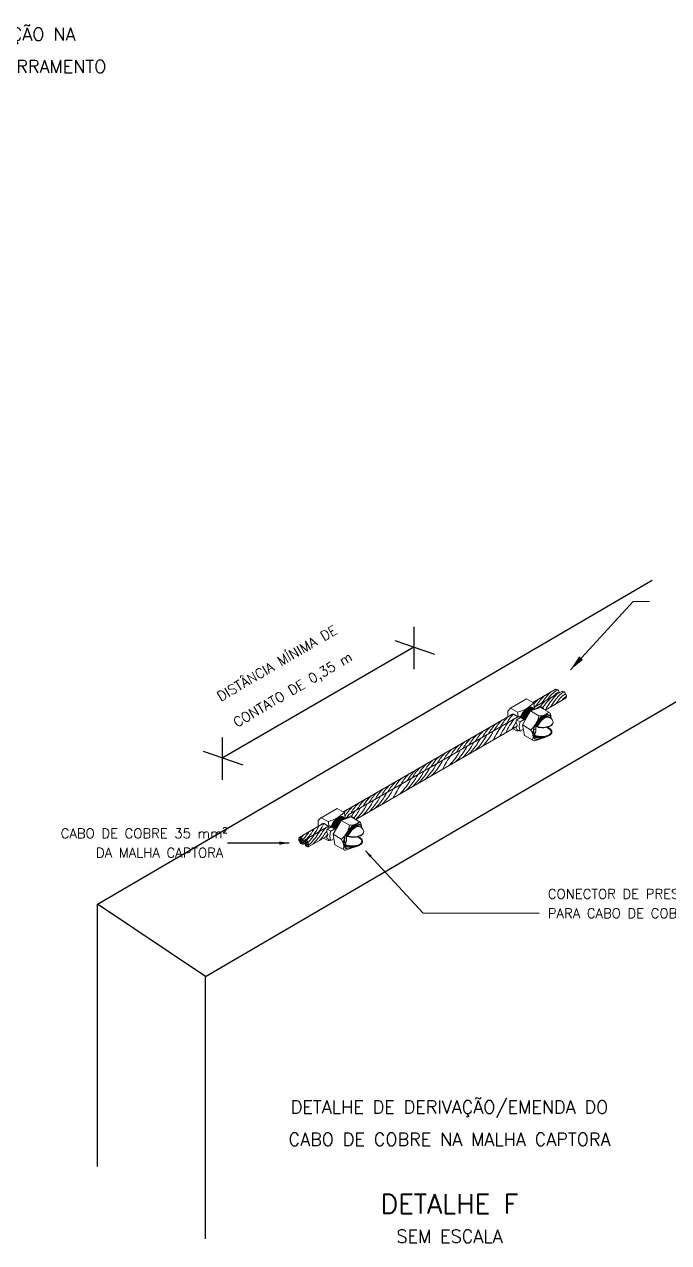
# Model space of a CAD drawing. Header units: millimetres. Extents: x 4236 to 4463, y 1839 to 1973.
# Drawn here: x 4358.89 to 4366.38, y 1852.75 to 1866.9 of the extents above; entities that cross this region are included whole.
import ezdxf
from ezdxf.enums import TextEntityAlignment as Align

# ---------------------------------------------------------------- set-up
doc = ezdxf.new("R2010")
doc.units = ezdxf.units.MM
for name, color, linetype in [('C01', 1, 'Continuous'), ('C02', 42, 'Continuous'), ('C025', 42, 'Continuous'), ('C03', 7, 'Continuous'), ('C04', 5, 'Continuous'), ('C05', 4, 'Continuous')]:
    doc.layers.add(name, color=color, linetype=linetype)
doc.styles.add('100CL', font='romans.shx', dxfattribs={"height": 25})
doc.styles.add('140CL', font='romans.shx', dxfattribs={"height": 100})
doc.styles.add('80CL', font='romans.shx', dxfattribs={"height": 2})

msp = doc.modelspace()

# ---------------------------------------------------------------- linework, layer by layer
at = {"layer": 'C01'}
for p, q in [((4363.413, 1859.904), (4363.413, 1859.415)), ((4363.192, 1859.745), (4363.655, 1859.589)), ((4361.185, 1858.385), (4363.413, 1859.671)), ((4361.185, 1858.618), (4361.185, 1858.129)), ((4360.965, 1858.459), (4361.428, 1858.303))]:
    msp.add_line(p, q, dxfattribs=at)
at = {"layer": 'C01', "lineweight": 0}
for centre, radius, start, end in [((4365.543, 1858.602), 0.766, 134.8904, 146.8849), ((4365.356, 1858.788), 0.474, 125.5176, 145.2447), ((4365.432, 1858.765), 0.474, 125.5176, 153.2979), ((4365.291, 1858.857), 0.35, 123.8813, 136.0015), ((4365.184, 1858.72), 0.471, 132.9609, 142.6012), ((4365.686, 1858.369), 1.053, 135.5361, 144.7318), ((4365.259, 1858.697), 0.471, 132.9609, 142.6012), ((4365.762, 1858.345), 1.053, 135.5361, 143.9755), ((4365.619, 1858.579), 0.766, 134.8904, 151.9734), ((4365.367, 1858.833), 0.35, 123.8813, 149.7377), ((4365.285, 1858.935), 0.19, 120.9836, 142.8263), ((4364.834, 1858.518), 0.471, 132.9609, 149.8631), ((4364.906, 1858.559), 0.471, 135.3686, 149.8631), ((4364.623, 1858.396), 0.471, 132.9609, 149.8631), ((4364.695, 1858.438), 0.471, 132.9609, 149.8631), ((4365.123, 1858.224), 0.867, 142.5428, 155.0082), ((4364.76, 1858.475), 0.471, 132.9609, 149.8631), ((4365.2, 1858.268), 0.867, 142.5428, 155.0082), ((4365.269, 1858.308), 0.867, 142.5428, 155.0082), ((4365.345, 1858.352), 0.867, 148.7868, 155.0082), ((4364.398, 1858.266), 0.471, 132.9609, 149.8631), ((4363.564, 1858.925), 0.699, 314.6647, 333.0911), ((4364.47, 1858.308), 0.471, 132.9609, 149.8631), ((4363.737, 1858.815), 0.459, 328.2738, 330.1267), ((4363.64, 1858.969), 0.699, 314.6647, 333.0911), ((4363.64, 1858.969), 0.699, 314.6647, 333.0911), ((4364.543, 1858.35), 0.471, 132.9609, 149.8631), ((4363.717, 1859.013), 0.699, 314.6647, 333.0911), ((4363.955, 1858.941), 0.459, 328.2738, 330.1267), ((4364.101, 1858.095), 0.471, 132.9609, 149.8631), ((4364.173, 1858.136), 0.471, 132.9609, 149.8631), ((4363.335, 1858.793), 0.699, 314.6647, 333.0911), ((4364.254, 1858.183), 0.471, 132.9609, 149.8631), ((4363.411, 1858.837), 0.699, 314.6647, 333.0911), ((4363.52, 1858.69), 0.459, 328.2738, 330.1267), ((4364.326, 1858.225), 0.471, 132.9609, 149.8631), ((4363.488, 1858.881), 0.699, 314.6647, 333.0911), ((4363.592, 1858.732), 0.459, 328.2738, 330.1267), ((4363.665, 1858.773), 0.459, 328.2738, 330.1267), ((4363.883, 1857.969), 0.471, 132.9609, 149.8631), ((4363.053, 1858.63), 0.699, 314.6647, 333.0911), ((4363.956, 1858.011), 0.471, 132.9609, 149.8631), ((4364.028, 1858.052), 0.471, 132.9609, 149.8631), ((4363.13, 1858.674), 0.699, 314.6647, 333.0911), ((4363.295, 1858.56), 0.459, 328.2738, 330.1267), ((4364.536, 1857.885), 0.867, 142.5428, 155.0082), ((4363.368, 1858.602), 0.459, 328.2738, 330.1267), ((4363.678, 1857.851), 0.471, 132.9609, 149.8631), ((4362.836, 1858.504), 0.699, 314.6647, 333.0911), ((4363.751, 1857.892), 0.471, 132.9609, 149.8631), ((4363.811, 1857.927), 0.471, 132.9609, 151.5869), ((4362.912, 1858.549), 0.699, 314.6647, 333.0911), ((4363.078, 1858.434), 0.459, 328.2738, 330.1267), ((4362.977, 1858.586), 0.699, 314.6647, 333.0911), ((4363.15, 1858.476), 0.459, 328.2738, 330.1267), ((4363.222, 1858.518), 0.459, 328.2738, 330.1267), ((4363.38, 1857.678), 0.471, 132.9609, 149.8631), ((4363.452, 1857.72), 0.471, 132.9609, 149.8631), ((4362.554, 1858.342), 0.699, 314.6647, 333.0911), ((4363.526, 1857.762), 0.471, 132.9609, 149.8631), ((4363.961, 1857.552), 0.867, 142.5428, 155.0082), ((4362.792, 1858.269), 0.459, 328.2738, 330.1267), ((4363.598, 1857.804), 0.471, 132.9609, 149.8631), ((4362.76, 1858.46), 0.699, 314.6647, 333.0911), ((4362.945, 1858.358), 0.459, 328.2738, 330.1267), ((4363.168, 1857.556), 0.471, 132.9609, 149.8631), ((4362.325, 1858.21), 0.699, 314.6647, 333.0911), ((4362.325, 1858.21), 0.699, 314.6647, 333.0911), ((4363.236, 1857.595), 0.471, 132.9609, 149.8631), ((4363.24, 1857.597), 0.471, 132.9609, 149.8631), ((4362.402, 1858.254), 0.699, 314.6647, 333.0911), ((4362.502, 1858.102), 0.459, 328.2738, 330.1267), ((4362.506, 1858.104), 0.459, 328.2738, 330.1267), ((4363.308, 1857.637), 0.471, 132.9609, 149.8631), ((4362.574, 1858.144), 0.459, 328.2738, 330.1267), ((4362.478, 1858.298), 0.699, 314.6647, 333.0911), ((4362.647, 1858.185), 0.459, 328.2738, 330.1267), ((4362.72, 1858.228), 0.459, 328.2738, 330.1267), ((4362.951, 1857.431), 0.471, 132.9609, 137.3342), ((4363.023, 1857.472), 0.471, 132.9609, 150.3954), ((4362.29, 1857.979), 0.459, 328.2738, 330.1267), ((4363.095, 1857.514), 0.471, 132.9609, 149.8631), ((4363.422, 1857.241), 0.867, 142.5428, 147.6254), ((4362.173, 1858.121), 0.699, 321.5518, 333.0911), ((4362.249, 1858.166), 0.699, 314.6647, 333.0911), ((4362.362, 1858.021), 0.459, 328.2738, 330.1267), ((4362.434, 1858.063), 0.459, 328.2738, 330.1267), ((4361.688, 1857.908), 0.699, 323.0054, 333.0911), ((4361.745, 1857.932), 0.698, 324.4914, 333.4499), ((4363.347, 1857.198), 0.867, 142.5428, 146.2805), ((4361.536, 1857.984), 0.775, 316.7715, 320.1887), ((4361.825, 1857.756), 0.438, 311.4044, 328.5956), ((4361.597, 1857.953), 0.775, 316.7715, 320.1887), ((4361.77, 1857.817), 0.549, 317.7243, 332.083), ((4361.887, 1857.724), 0.438, 311.4044, 328.5956), ((4361.832, 1857.786), 0.549, 310.883, 329.117), ((4361.749, 1857.877), 0.699, 314.6647, 328.2103), ((4362.765, 1857.23), 0.536, 146.0117, 149.3417), ((4361.807, 1857.9), 0.698, 316.8478, 328.6585), ((4363.074, 1857.04), 0.867, 142.5428, 147.3042), ((4362.048, 1857.773), 0.459, 317.7828, 323.0098), ((4361.807, 1857.9), 0.698, 330.6066, 333.4539)]:
    msp.add_arc(centre, radius, start, end, dxfattribs=at)
for centre, start_param, end_param in [((4364.726, 1858.846), -0.069099, 1.793729), ((4364.729, 1858.843), -0.066887, 1.769836), ((4364.733, 1858.841), 0.000834, 1.792129), ((4364.737, 1858.839), -0.059235, 1.769943), ((4364.741, 1858.836), 0.000081, 1.792977), ((4364.745, 1858.834), 0.069442, 1.769727), ((4364.749, 1858.832), 0.000081, 1.792977), ((4364.753, 1858.829), 0.069442, 1.769727), ((4364.756, 1858.827), 0.000081, 1.792977), ((4364.76, 1858.825), 0.069442, 1.769727), ((4364.764, 1858.823), 0.159074, 1.793724), ((4364.768, 1858.821), 0.259192, 1.76988), ((4364.772, 1858.818), 0.941317, 1.792524), ((4364.776, 1858.816), 1.054898, 1.770095), ((4364.78, 1858.813), 1.207524, 1.787348), ((4364.899, 1858.744), -0.069442, 1.74457), ((4364.903, 1858.742), -0.069442, 1.721827), ((4364.907, 1858.739), -0.069442, 1.745409), ((4364.911, 1858.737), -0.069442, 1.720495), ((4364.915, 1858.735), -0.069442, 1.742476), ((4364.919, 1858.733), -0.069442, 1.726452), ((4364.896, 1858.746), -0.069442, 0.949973), ((4364.892, 1858.748), -0.069442, 0.546266), ((4364.887, 1858.75), -0.069442, 0.386689), ((4364.884, 1858.753), -0.050881, 0.23141), ((4364.88, 1858.755), -0.063361, 0.132148), ((4364.876, 1858.757), -0.084808, 0.063993), ((4364.923, 1858.73), -0.080951, 1.732748), ((4364.89, 1858.744), 2.755729, 3.035473), ((4364.892, 1858.743), 2.750518, 3.049868), ((4364.886, 1858.746), 2.903189, 3.049868), ((4364.885, 1858.747), 2.965674, 3.046744), ((4364.896, 1858.741), 2.748319, 3.029066), ((4364.897, 1858.741), 2.754666, 3.049868), ((4364.901, 1858.739), 2.749818, 3.007121), ((4364.902, 1858.74), 2.770883, 3.049868), ((4364.906, 1858.737), 2.767564, 3.020551), ((4364.906, 1858.738), 2.77827, 3.049868), ((4364.91, 1858.735), 2.76593, 3.012858), ((4364.911, 1858.736), 2.779602, 3.049868), ((4364.915, 1858.734), 2.77085, 3.007121), ((4364.915, 1858.735), 2.78885, 3.049868), ((4364.919, 1858.733), 2.77085, 3.007121), ((4362.525, 1857.575), -0.069099, 1.793729), ((4362.528, 1857.572), -0.066887, 1.769836), ((4362.532, 1857.57), 0.000834, 1.792129), ((4362.536, 1857.568), -0.059235, 1.769943), ((4362.54, 1857.566), 0.000081, 1.792977), ((4362.544, 1857.563), 0.069442, 1.769727), ((4362.548, 1857.561), 0.000081, 1.792977), ((4362.552, 1857.559), 0.069442, 1.769727), ((4362.555, 1857.556), 0.000081, 1.792977), ((4362.559, 1857.554), 0.069442, 1.769727), ((4362.563, 1857.552), 0.159074, 1.793724), ((4362.567, 1857.55), 0.259192, 1.76988), ((4362.571, 1857.548), 0.941317, 1.792524), ((4362.575, 1857.545), 1.054898, 1.770095), ((4362.579, 1857.542), 1.207524, 1.787348), ((4362.698, 1857.473), -0.069442, 1.74457), ((4362.702, 1857.471), -0.069442, 1.721827), ((4362.706, 1857.469), -0.069442, 1.745409), ((4362.71, 1857.466), -0.069442, 1.720495), ((4362.714, 1857.464), -0.069442, 1.742476), ((4362.718, 1857.462), -0.069442, 1.726452), ((4362.722, 1857.46), -0.080951, 1.732748), ((4362.695, 1857.475), -0.069442, 0.949973), ((4362.691, 1857.478), -0.069442, 0.546266), ((4362.686, 1857.479), -0.069442, 0.386689), ((4362.683, 1857.482), -0.050881, 0.23141), ((4362.679, 1857.484), -0.063361, 0.132148), ((4362.675, 1857.487), -0.084808, 0.063993), ((4362.689, 1857.473), 2.755729, 3.035473), ((4362.691, 1857.473), 2.750518, 3.049868), ((4362.686, 1857.475), 2.903189, 3.049868), ((4362.684, 1857.476), 2.965674, 3.046744), ((4362.695, 1857.47), 2.748319, 3.029066), ((4362.696, 1857.47), 2.754666, 3.049868), ((4362.7, 1857.468), 2.749818, 3.007121), ((4362.701, 1857.469), 2.770883, 3.049868), ((4362.705, 1857.467), 2.767564, 3.020551), ((4362.705, 1857.467), 2.77827, 3.049868), ((4362.709, 1857.465), 2.76593, 3.012858), ((4362.71, 1857.465), 2.779602, 3.049868), ((4362.714, 1857.463), 2.77085, 3.007121), ((4362.714, 1857.464), 2.78885, 3.049868), ((4362.718, 1857.462), 2.77085, 3.007121)]:
    msp.add_ellipse(centre, major_axis=(0.07, 0.121), ratio=0.509483, start_param=start_param, end_param=end_param, dxfattribs=at)
at = {"layer": 'C02', "lineweight": 0}
for p, q in [((4365.236, 1859.407), (4365.965, 1860.2)), ((4365.965, 1860.2), (4366.152, 1860.2)), ((4364.796, 1859.026), (4365.01, 1859.15)), ((4365.01, 1859.15), (4365.062, 1859.18)), ((4365.086, 1859.127), (4365.138, 1859.157)), ((4364.538, 1858.959), (4364.725, 1859.067)), ((4364.725, 1859.067), (4364.806, 1859.021)), ((4364.815, 1858.97), (4365.086, 1859.127)), ((4364.94, 1858.938), (4365.184, 1859.079)), ((4362.595, 1857.756), (4364.563, 1858.892)), ((4364.505, 1858.927), (4364.538, 1858.96)), ((4364.505, 1858.926), (4364.505, 1858.858)), ((4364.538, 1858.959), (4364.618, 1858.913)), ((4364.589, 1858.881), (4364.628, 1858.858)), ((4364.648, 1858.859), (4364.642, 1858.862)), ((4364.816, 1858.966), (4364.811, 1858.957)), ((4364.94, 1858.938), (4364.943, 1858.94)), ((4362.658, 1857.725), (4364.624, 1858.86)), ((4362.741, 1857.668), (4364.615, 1858.75)), ((4364.566, 1858.722), (4364.618, 1858.692)), ((4364.65, 1858.853), (4364.648, 1858.859)), ((4364.655, 1858.854), (4364.65, 1858.853)), ((4364.658, 1858.849), (4364.655, 1858.854)), ((4364.663, 1858.85), (4364.658, 1858.849)), ((4364.666, 1858.844), (4364.663, 1858.85)), ((4364.671, 1858.845), (4364.665, 1858.844)), ((4364.673, 1858.84), (4364.671, 1858.845)), ((4364.679, 1858.841), (4364.673, 1858.84)), ((4364.681, 1858.835), (4364.679, 1858.841)), ((4364.686, 1858.836), (4364.681, 1858.835)), ((4364.689, 1858.831), (4364.686, 1858.836)), ((4364.694, 1858.832), (4364.689, 1858.831)), ((4364.697, 1858.826), (4364.694, 1858.832)), ((4364.702, 1858.827), (4364.697, 1858.826)), ((4364.704, 1858.822), (4364.702, 1858.827)), ((4364.708, 1858.822), (4364.704, 1858.822)), ((4364.845, 1858.742), (4364.821, 1858.756)), ((4364.827, 1858.758), (4364.825, 1858.762)), ((4364.832, 1858.759), (4364.827, 1858.758)), ((4364.835, 1858.753), (4364.832, 1858.759)), ((4364.84, 1858.754), (4364.835, 1858.753)), ((4364.842, 1858.749), (4364.84, 1858.754)), ((4364.848, 1858.75), (4364.842, 1858.749)), ((4364.85, 1858.746), (4364.848, 1858.75)), ((4364.807, 1858.644), (4364.802, 1858.646)), ((4364.819, 1858.647), (4364.815, 1858.649)), ((4362.337, 1857.688), (4362.524, 1857.796)), ((4362.524, 1857.796), (4362.605, 1857.75)), ((4362.081, 1857.459), (4362.362, 1857.621)), ((4362.143, 1857.428), (4362.423, 1857.59)), ((4362.251, 1857.557), (4362.362, 1857.621)), ((4362.304, 1857.656), (4362.337, 1857.689)), ((4362.304, 1857.655), (4362.304, 1857.588)), ((4362.337, 1857.688), (4362.417, 1857.642)), ((4362.388, 1857.61), (4362.427, 1857.587)), ((4362.447, 1857.588), (4362.441, 1857.591)), ((4362.615, 1857.696), (4362.61, 1857.686)), ((4362.188, 1857.349), (4362.414, 1857.479)), ((4362.366, 1857.452), (4362.417, 1857.422)), ((4362.449, 1857.583), (4362.447, 1857.588)), ((4362.454, 1857.584), (4362.449, 1857.583)), ((4362.457, 1857.578), (4362.454, 1857.583)), ((4362.462, 1857.579), (4362.457, 1857.578)), ((4362.465, 1857.573), (4362.462, 1857.579)), ((4362.47, 1857.574), (4362.464, 1857.573)), ((4362.472, 1857.569), (4362.47, 1857.574)), ((4362.478, 1857.57), (4362.472, 1857.569)), ((4362.48, 1857.564), (4362.478, 1857.57)), ((4362.485, 1857.565), (4362.48, 1857.564)), ((4362.488, 1857.56), (4362.485, 1857.565)), ((4362.493, 1857.561), (4362.488, 1857.56)), ((4362.496, 1857.555), (4362.493, 1857.561)), ((4362.501, 1857.556), (4362.496, 1857.555)), ((4362.503, 1857.551), (4362.501, 1857.556)), ((4362.507, 1857.552), (4362.503, 1857.551)), ((4362.644, 1857.471), (4362.62, 1857.486)), ((4362.626, 1857.487), (4362.624, 1857.491)), ((4362.631, 1857.488), (4362.626, 1857.487)), ((4362.634, 1857.483), (4362.631, 1857.488)), ((4362.639, 1857.484), (4362.634, 1857.483)), ((4362.641, 1857.478), (4362.639, 1857.484)), ((4362.647, 1857.479), (4362.641, 1857.478)), ((4362.649, 1857.476), (4362.647, 1857.479)), ((4362.127, 1857.38), (4362.141, 1857.389)), ((4362.606, 1857.373), (4362.601, 1857.376)), ((4362.618, 1857.376), (4362.614, 1857.378)), ((4362.854, 1857.303), (4363.521, 1856.578)), ((4363.521, 1856.578), (4364.87, 1856.578))]:
    msp.add_line(p, q, dxfattribs=at)
at = {"layer": 'C02'}
msp.add_line((4361.964, 1857.393), (4361.248, 1857.393), dxfattribs=at)
at = {"layer": 'C02', "lineweight": 0}
for centre, radius, start, end in [((4364.498, 1859.337), 0.442, 285.8241, 314.1759), ((4364.362, 1858.911), 0.457, 6.9569, 13.9344), ((4364.175, 1858.802), 0.457, 6.984, 13.9344), ((4364.508, 1859.283), 0.442, 285.8241, 287.6369), ((4364.883, 1858.587), 0.168, 47.8924, 63.0928), ((4364.895, 1858.603), 0.155, 46.866, 61.3786), ((4364.966, 1858.811), 0.0692, 297.3192, 339.4448), ((4364.965, 1858.788), 0.0693, 26.4242, 59.497), ((4364.175, 1858.802), 0.457, 346.0656, 348.0801), ((4364.498, 1859.118), 0.442, 285.8241, 288.5405), ((4364.888, 1858.789), 0.177, 242.6705, 306.7217), ((4362.297, 1858.067), 0.442, 285.8241, 314.1759), ((4362.161, 1857.64), 0.457, 6.984, 13.9344), ((4361.974, 1857.532), 0.457, 6.984, 13.9344), ((4362.307, 1858.013), 0.442, 285.8241, 287.6369), ((4362.682, 1857.316), 0.168, 47.8924, 63.0928), ((4362.694, 1857.332), 0.155, 46.866, 61.3786), ((4362.765, 1857.54), 0.0692, 297.3192, 339.4448), ((4362.764, 1857.517), 0.0693, 26.4242, 59.497), ((4361.974, 1857.532), 0.457, 346.0656, 348.0801), ((4362.297, 1857.847), 0.442, 285.8241, 288.5405), ((4362.687, 1857.518), 0.177, 242.6705, 306.7217)]:
    msp.add_arc(centre, radius, start, end, dxfattribs=at)
for centre, major_axis, ratio, start_param, end_param in [((4365.07, 1859.166), (-0.0076, 0.0131), 0.509483, 4.765756, 6.283185), ((4365.089, 1859.16), (-0.0076, 0.0131), 0.509483, 3.143946, 6.283185), ((4365.104, 1859.134), (-0.0076, 0.0131), 0.509483, 4.850657, 6.283185), ((4365.146, 1859.143), (-0.0076, 0.0131), 0.509483, 4.765756, 6.283185), ((4365.164, 1859.137), (-0.0076, 0.0131), 0.509483, 3.143946, 6.283185), ((4365.179, 1859.111), (-0.0076, 0.0131), 0.509483, 3.141593, 6.283185), ((4365.176, 1859.091), (-0.0076, 0.0131), 0.509483, 3.141593, 4.693232), ((4364.589, 1858.819), (-0.0401, 0.0695), 0.509483, 5.438574, 6.617471), ((4364.904, 1858.737), (0.081, 0.141), 0.500279, -0.498152, 1.725871), ((4364.913, 1858.799), (0.126, 0.001), 0.529306, 4.139289, 5.448871), ((4364.913, 1858.799), (0.121, 0.001), 0.509483, 4.157937, 6.597026), ((4364.908, 1858.745), (-0.081, -0.141), 0.500279, -0.592139, 0.710524), ((4364.898, 1858.684), (0.121, 0.001), 0.509483, -2.437266, 0.576951), ((4362.388, 1857.549), (-0.0401, 0.0695), 0.509483, 5.438574, 6.617471), ((4362.703, 1857.467), (0.081, 0.141), 0.500279, -0.498152, 1.725871), ((4362.697, 1857.413), (0.121, 0.001), 0.509483, -2.437266, 0.576951), ((4362.712, 1857.528), (0.126, 0.001), 0.529306, 4.139289, 5.448871), ((4362.712, 1857.528), (0.121, 0.001), 0.509483, 4.157937, 6.597026), ((4362.707, 1857.474), (-0.081, -0.141), 0.500279, -0.592139, 0.710524)]:
    msp.add_ellipse(centre, major_axis=major_axis, ratio=ratio, start_param=start_param, end_param=end_param, dxfattribs=at)
for centre in [(4362.089, 1857.446), (4362.108, 1857.439), (4362.085, 1857.426), (4362.1, 1857.4), (4362.104, 1857.42), (4362.119, 1857.394), (4362.124, 1857.413), (4362.147, 1857.395), (4362.15, 1857.415), (4362.162, 1857.369), (4362.166, 1857.388), (4362.17, 1857.408), (4362.181, 1857.362), (4362.185, 1857.381)]:
    msp.add_ellipse(centre, major_axis=(0.0076, -0.0131), ratio=0.509483, dxfattribs=at)
for points in [[(4364.818, 1858.647), (4364.838, 1858.639), (4364.849, 1858.636), (4364.869, 1858.633), (4364.886, 1858.63), (4364.914, 1858.63), (4364.94, 1858.634), (4364.963, 1858.64), (4364.981, 1858.648), (4364.994, 1858.656), (4365.003, 1858.664), (4365.008, 1858.671), (4365.011, 1858.678), (4365.011, 1858.684), (4365.01, 1858.691), (4365.008, 1858.698), (4365.002, 1858.705), (4365, 1858.708), (4364.997, 1858.711), (4364.996, 1858.712)], [(4362.618, 1857.376), (4362.637, 1857.368), (4362.648, 1857.365), (4362.668, 1857.362), (4362.685, 1857.359), (4362.713, 1857.36), (4362.739, 1857.363), (4362.762, 1857.369), (4362.78, 1857.377), (4362.793, 1857.385), (4362.802, 1857.393), (4362.807, 1857.401), (4362.81, 1857.407), (4362.81, 1857.414), (4362.81, 1857.42), (4362.807, 1857.427), (4362.801, 1857.434), (4362.799, 1857.437), (4362.796, 1857.44), (4362.795, 1857.441)]]:
    msp.add_open_spline(points, degree=3, knots=[3.942773, 3.942773, 3.942773, 3.942773, 4.152047, 4.373331, 4.607258, 4.841184, 5.075111, 5.298225, 5.504103, 5.689757, 5.855803, 6.005181, 6.14422, 6.28326, 6.422299, 6.561339, 6.707536, 6.872139, 7.036742, 7.036742, 7.036742, 7.036742], dxfattribs=at)
for points in [[(4365.336, 1859.563), (4365.381, 1859.522), (4365.236, 1859.407)], [(4362.903, 1857.226), (4362.926, 1857.246), (4362.854, 1857.303)]]:
    msp.add_solid(points, dxfattribs=at)
at = {"layer": 'C02'}
msp.add_solid([(4361.851, 1857.374), (4361.851, 1857.412), (4361.964, 1857.393)], dxfattribs=at)
at = {"layer": 'C025', "lineweight": 0}
for p, q in [((4364.769, 1858.928), (4364.676, 1858.766)), ((4364.886, 1858.969), (4364.769, 1858.928)), ((4364.866, 1858.872), (4364.769, 1858.928)), ((4364.825, 1858.949), (4364.881, 1858.982)), ((4364.921, 1858.958), (4364.881, 1858.982)), ((4364.992, 1858.908), (4364.886, 1858.969)), ((4364.921, 1858.958), (4364.912, 1858.953)), ((4365.011, 1858.84), (4365.001, 1858.895)), ((4364.656, 1858.852), (4364.608, 1858.824)), ((4364.649, 1858.801), (4364.608, 1858.824)), ((4364.696, 1858.828), (4364.649, 1858.801)), ((4364.699, 1858.644), (4364.676, 1858.766)), ((4364.772, 1858.71), (4364.676, 1858.766)), ((4364.834, 1858.749), (4364.834, 1858.72)), ((4364.649, 1858.693), (4364.608, 1858.716)), ((4364.686, 1858.714), (4364.649, 1858.693)), ((4364.805, 1858.584), (4364.699, 1858.644)), ((4364.803, 1858.659), (4364.799, 1858.662)), ((4364.807, 1858.704), (4364.834, 1858.72)), ((4364.91, 1858.613), (4364.82, 1858.582)), ((4362.568, 1857.657), (4362.475, 1857.495)), ((4362.685, 1857.698), (4362.568, 1857.657)), ((4362.665, 1857.601), (4362.568, 1857.657)), ((4362.624, 1857.678), (4362.68, 1857.711)), ((4362.72, 1857.688), (4362.68, 1857.711)), ((4362.791, 1857.637), (4362.685, 1857.698)), ((4362.72, 1857.688), (4362.711, 1857.683)), ((4362.81, 1857.569), (4362.8, 1857.624)), ((4362.455, 1857.581), (4362.407, 1857.553)), ((4362.448, 1857.53), (4362.407, 1857.553)), ((4362.495, 1857.557), (4362.448, 1857.53)), ((4362.571, 1857.439), (4362.475, 1857.495)), ((4362.498, 1857.374), (4362.475, 1857.495)), ((4362.606, 1857.433), (4362.633, 1857.449)), ((4362.633, 1857.478), (4362.633, 1857.449)), ((4362.448, 1857.422), (4362.407, 1857.445)), ((4362.485, 1857.443), (4362.448, 1857.422)), ((4362.604, 1857.313), (4362.498, 1857.374)), ((4362.602, 1857.389), (4362.598, 1857.392)), ((4362.709, 1857.342), (4362.619, 1857.311))]:
    msp.add_line(p, q, dxfattribs=at)
for centre, radius, start, end in [((4364.619, 1858.907), 0.25, 307.9752, 352.0031), ((4364.881, 1859.016), 0.145, 263.8935, 314.4196), ((4364.756, 1858.904), 0.174, 13.8536, 18.1051), ((4364.982, 1858.891), 0.0187, 10.8846, 60), ((4364.657, 1858.802), 0.0535, 155.5864, 191.3137), ((4364.66, 1858.739), 0.0566, 175.3313, 203.5925), ((4364.814, 1858.747), 0.174, 161.8949, 198.1051), ((4364.656, 1858.625), 0.144, 345.499, 36.1918), ((4364.77, 1858.69), 0.0399, 317.1076, 21.3624), ((4364.802, 1858.678), 0.0182, 273.0434, 328.3427), ((4364.814, 1858.6), 0.0187, 240, 289.1154), ((4364.808, 1858.662), 0.0153, 270.1402, 338.8672), ((4364.757, 1858.716), 0.0773, 321.3212, 2.7333), ((4364.747, 1858.695), 0.0846, 332.7069, 1.9672), ((4362.418, 1857.636), 0.25, 307.9752, 352.0031), ((4362.68, 1857.745), 0.145, 263.8935, 314.4196), ((4362.555, 1857.634), 0.174, 13.8536, 18.1051), ((4362.781, 1857.621), 0.0187, 10.8846, 60), ((4362.456, 1857.531), 0.0535, 155.5864, 191.3137), ((4362.459, 1857.468), 0.0566, 175.3313, 203.5925), ((4362.613, 1857.476), 0.174, 161.8949, 198.1051), ((4362.556, 1857.445), 0.0773, 321.3212, 2.7333), ((4362.455, 1857.354), 0.144, 345.499, 36.1918), ((4362.569, 1857.419), 0.0399, 317.1076, 21.3624), ((4362.601, 1857.407), 0.0182, 273.0434, 328.3427), ((4362.613, 1857.326), 0.0162, 235.9659, 293.1495), ((4362.607, 1857.392), 0.0153, 270.1402, 338.8672), ((4362.546, 1857.425), 0.0846, 332.7069, 1.9672)]:
    msp.add_arc(centre, radius, start, end, dxfattribs=at)
for centre, major_axis, ratio, start_param, end_param in [((4364.905, 1858.742), (-0.081, -0.141), 0.500279, -3.678206, 0.756013), ((4364.591, 1858.777), (-0.0188, 0.0326), 0.509483, 2.820425, 4.869091), ((4364.908, 1858.741), (0.081, 0.141), 0.500279, 1.758319, 2.412877), ((4364.813, 1858.667), (0.0124, 0.0158), 0.509483, 2.225509, 3.37668), ((4364.817, 1858.664), (0.0124, 0.0158), 0.509483, 2.225509, 3.514547), ((4362.704, 1857.471), (-0.081, -0.141), 0.500279, -3.678206, 0.756013), ((4362.39, 1857.506), (-0.0188, 0.0326), 0.509483, 2.820425, 4.869091), ((4362.707, 1857.471), (0.081, 0.141), 0.500279, 1.758319, 2.412877), ((4362.612, 1857.396), (0.0124, 0.0158), 0.509483, 2.225509, 3.37668), ((4362.616, 1857.393), (0.0124, 0.0158), 0.509483, 2.225509, 3.514547)]:
    msp.add_ellipse(centre, major_axis=major_axis, ratio=ratio, start_param=start_param, end_param=end_param, dxfattribs=at)
at = {"layer": 'C03'}
for p, q in [((4359.736, 1856.683), (4366.183, 1860.446)), ((4360.992, 1855.843), (4367.439, 1859.606)), ((4360.992, 1855.843), (4359.736, 1856.683)), ((4359.736, 1853.636), (4359.736, 1856.683)), ((4360.992, 1852.796), (4360.992, 1855.843))]:
    msp.add_line(p, q, dxfattribs=at)

# ---------------------------------------------------------------- texts
at = {"layer": 'C03', "style": '80CL'}
for s, p in [('DISTÂNCIA MÍNIMA DE', (4361.17, 1859.036)), ('CONTATO DE 0,35 m', (4361.358, 1858.734))]:
    msp.add_text(s, height=0.1125, rotation=30.2354, dxfattribs=at).set_placement(p)
for s, p in [('CABO DE COBRE 35 mm²', (4361.248, 1857.449)), ('DA MALHA CAPTORA', (4361.2, 1857.225))]:
    msp.add_text(s, height=0.1125, dxfattribs=at).set_placement(p, align=Align.RIGHT)
for s, p in [('CONECTOR DE PRESSÃO TIPO SPLIT-BOLT', (4364.972, 1856.803)), ('PARA CABO DE COBRE 35 mm²', (4364.972, 1856.578))]:
    msp.add_text(s, height=0.1125, dxfattribs=at).set_placement(p, align=Align.MIDDLE_LEFT)
at = {"layer": 'C04', "color": 5}
for s, style, p in [('CONEXÕES ENTRE CAPTAÇÃO NA ', '140CL', (4357.909, 1866.788)), ('PLATIBANDA, DESCIDA E ATERRAMENTO', '140CL', (4357.909, 1866.413)), ('DETALHE DE DERIVAÇÃO/EMENDA DO', '140CL', (4363.829, 1854.327)), ('CABO DE COBRE NA MALHA CAPTORA', '140CL', (4363.829, 1853.952)), ('SEM ESCALA', '100CL', (4363.829, 1852.827))]:
    msp.add_text(s, height=0.15, dxfattribs=dict(at, style=style)).set_placement(p, align=Align.MIDDLE_CENTER)
at = {"layer": 'C05', "style": '140CL'}
msp.add_text('DETALHE F', height=0.225, dxfattribs=at).set_placement((4363.829, 1853.202), align=Align.MIDDLE_CENTER)

doc.saveas('drawing.dxf')
